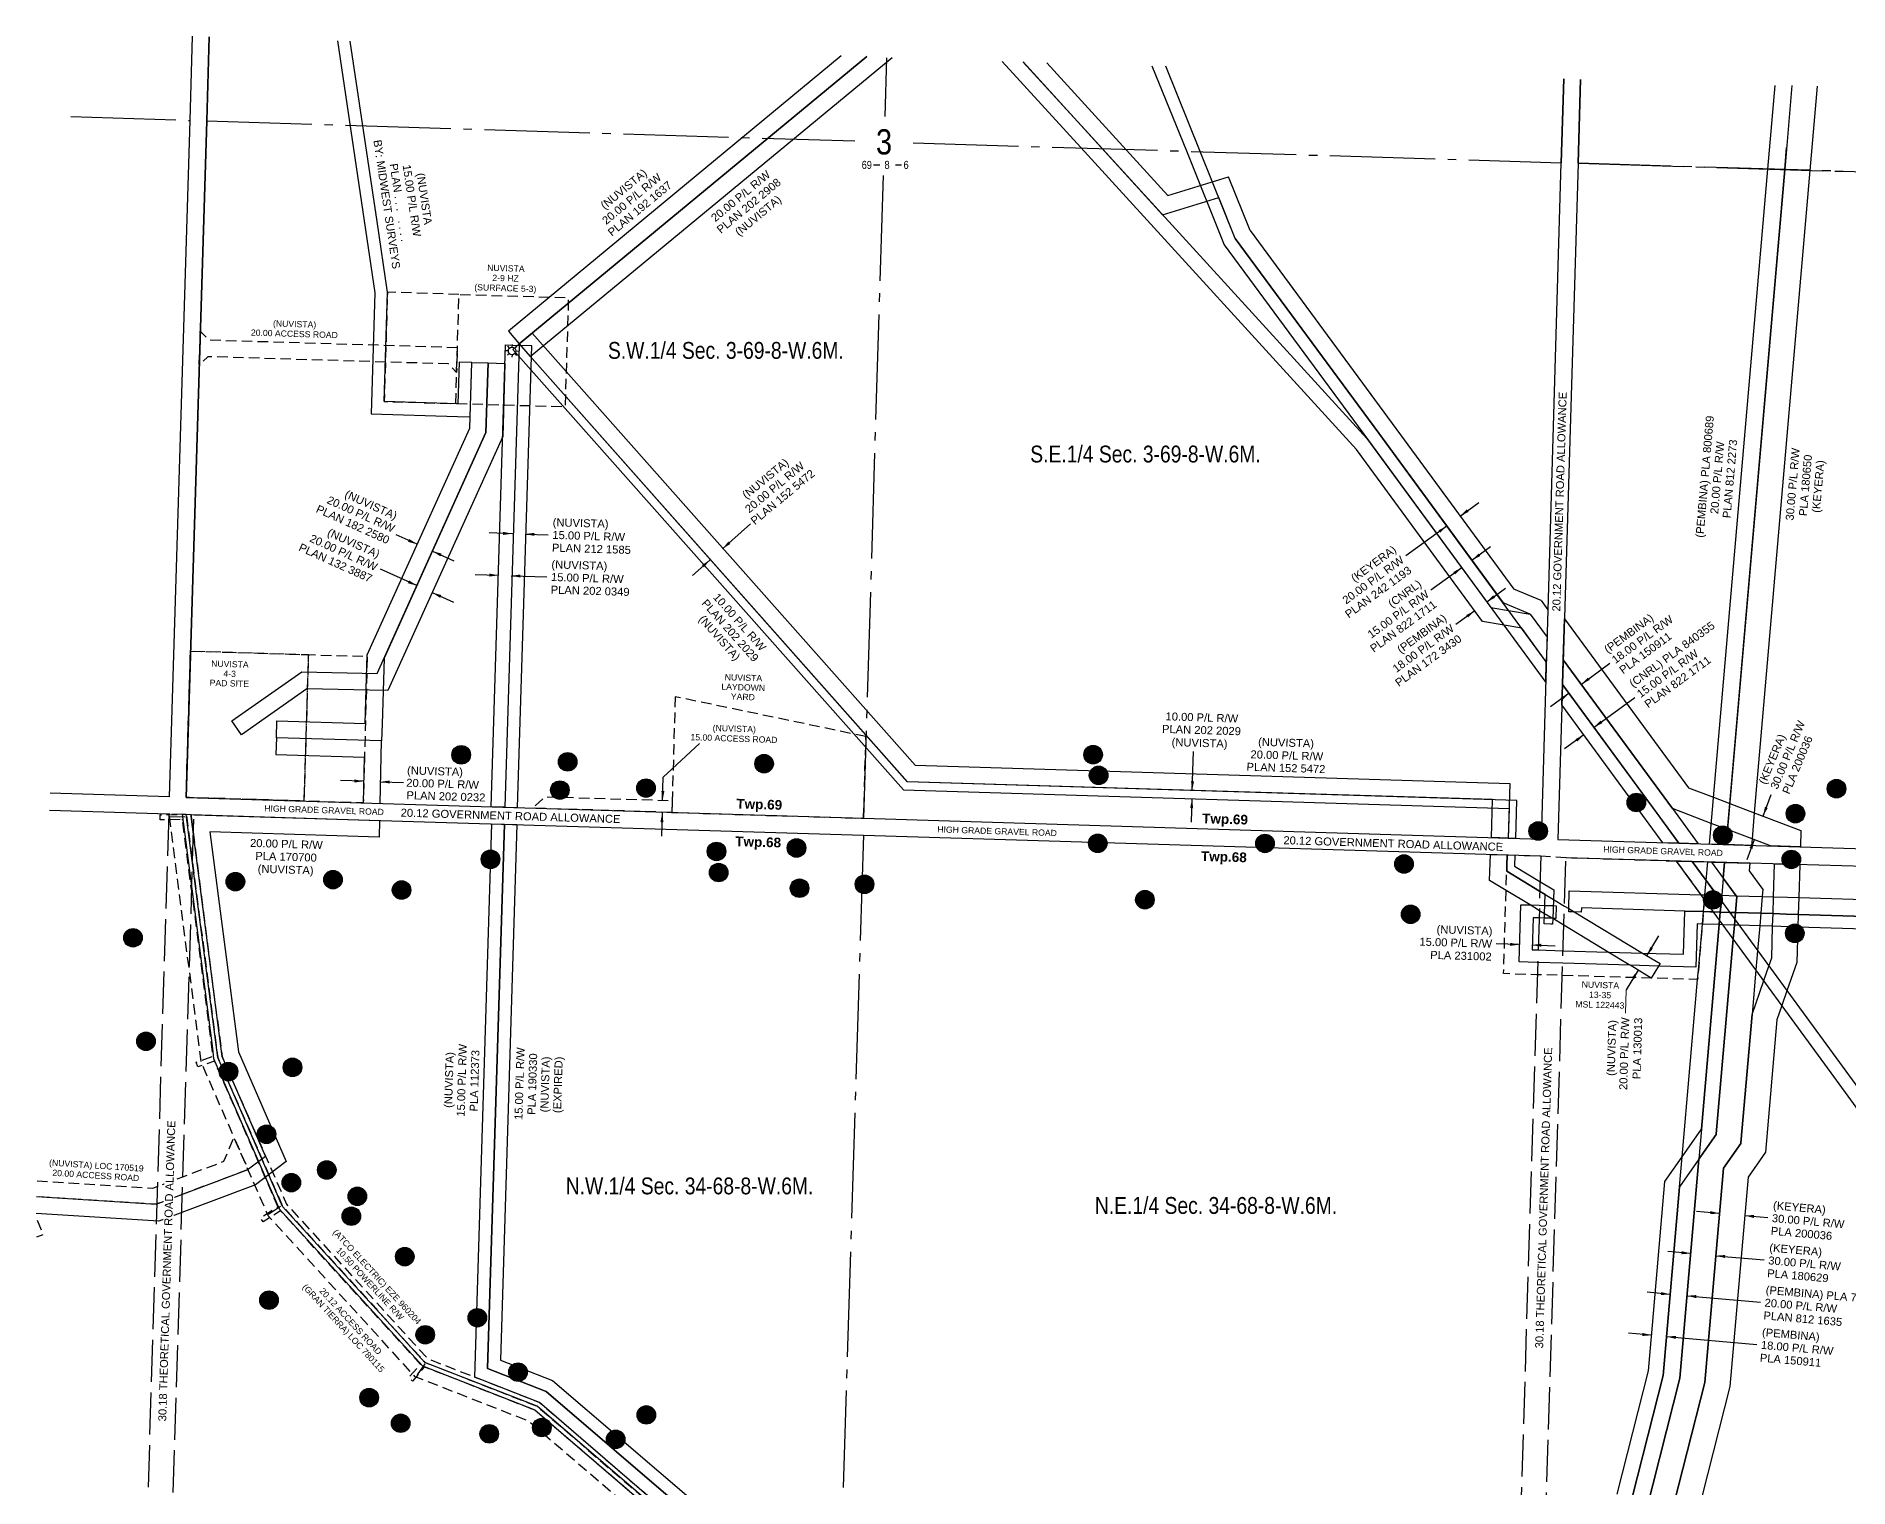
# Model space of a CAD drawing. Extents: x 360027 to 374524, y 6081760 to 6090901.
# Drawn here: x 362441 to 364593, y 6089176 to 6090901 of the extents above; entities that cross this region are included whole.
import ezdxf
from ezdxf.enums import TextEntityAlignment as Align

# ---------------------------------------------------------------- set-up
doc = ezdxf.new("R2010")
doc.units = 0
doc.header["$LTSCALE"] = 5
for name, pattern in [('foc-ACCESSROAD', [3.75, 2.5, -1.25]), ('foc-FLOWLINE', [3.75, 2.5, -1.25]), ('foc-QUARTERLINE', [33, 25, -3, 2, -3]), ('foc-UNSURVEYED', [12.5, 10, -2.5]), ('WELLS', [0.5, 0.375, -0.125])]:
    doc.linetypes.add(name, pattern=pattern)
for name, color, linetype in [('10', 1, 'Continuous'), ('9', 3, 'Continuous'), ('ABANDONED-WS', 7, 'WELLS'), ('AS-UNDERLAY-H', 141, 'Continuous'), ('C-AR', 13, 'foc-ACCESSROAD'), ('C-EZE', 13, 'foc-FLOWLINE'), ('C-L13', 13, 'Continuous'), ('C-RW', 13, 'Continuous'), ('C-SYMBOL', 7, 'Continuous'), ('C-WS', 13, 'foc-ACCESSROAD'), ('CG-NOTES', 7, 'Continuous'), ('CORRIDOR-ID', 7, 'Continuous'), ('L-QSEC', 8, 'foc-QUARTERLINE'), ('L-SEC', 7, 'Continuous'), ('L-SECLBL', 7, 'Continuous'), ('L-USEC', 7, 'foc-UNSURVEYED'), ('P-PROPOSED', 10, 'Continuous'), ('POWERLINE', 10, 'POWER1'), ('SECNO', 7, 'Continuous'), ('WELL HEAD', 7, 'Continuous')]:
    doc.layers.add(name, color=color, linetype=linetype)
for name, color, linetype, lineweight in [('C-AR-T', 13, 'Continuous', 9), ('C-RW-T', 13, 'Continuous', 9), ('C-WS-T', 13, 'Continuous', 9)]:
    doc.layers.add(name, color=color, linetype=linetype, lineweight=lineweight)
doc.styles.add('175L', font='ARIALN.TTF', dxfattribs={"height": 20})
doc.styles.add('80L', font='ARIALN.TTF', dxfattribs={"height": 10})
doc.styles.add('A60', font='arial.ttf', dxfattribs={"height": 7.35})
doc.styles.add('A80', font='arial.ttf', dxfattribs={"height": 9.5})
doc.styles.add('AB100', font='arialbd.ttf', dxfattribs={"height": 11.5})
doc.styles.add('Linetype', font='ARIALN.TTF')
doc.styles.add('SIMPLEX', font='ARIALN.TTF')
doc.styles.get("Standard").update_dxf_attribs({"font": 'ARIALN.TTF'})
doc.linetypes.add('POWER1', pattern='A,1.25,["P",Linetype,S=0.15,R=0,X=0.15,Y=-0.075],-0.4', length=1.65)
doc.dimstyles.get("Standard").update_dxf_attribs({"dimtxt": 0.18, "dimasz": 0.18, "dimexe": 0.18, "dimexo": 0.0625, "dimgap": 0.09, "dimtad": 0, "dimtih": 1, "dimtoh": 1, "dimdec": 4, "dimzin": 0, "dimdsep": 46, "dimtxsty": 'Standard', "dimcen": 0.09, "dimadec": 0, "dimazin": 0, "dimtfac": 1, "dimtdec": 4, "dimtofl": 0, "dimtmove": 0, "dimatfit": 3, "dimfxl": 1, "dimtolj": 1, "dimtzin": 0, "dimarcsym": 0})

# ---------------------------------------------------------------- blocks, each defined once
blk = doc.blocks.new('L-SECLBL')
at = {"layer": '9', "color": 7}
for p, q in [((-5.1, -27.8), (-12.3, -27.8)), ((20.7, -27.8), (13.5, -27.8))]:
    blk.add_line(p, q, dxfattribs=at)
at = {"layer": '10', "color": 2, "style": 'SIMPLEX'}
blk.add_attdef('SEC', text='', height=30, dxfattribs=at).set_placement((0, 0), align=Align.MIDDLE)
at = {"layer": '10', "color": 5, "style": '80L'}
blk.add_attdef('TWP', text='', height=9.5, dxfattribs=at).set_placement((-14.4, -27.4), align=Align.MIDDLE_RIGHT)
blk.add_attdef('RGE', text='', height=9.5, dxfattribs=at).set_placement((3.6, -27.4), align=Align.MIDDLE_CENTER)
blk.add_attdef('MER', text='', height=9.5, dxfattribs=at).set_placement((23.2, -27.4), align=Align.MIDDLE_LEFT)
blk = doc.blocks.new('*U418')
at = {"layer": 'AS-UNDERLAY-H'}
h = blk.add_hatch(color=256, dxfattribs=at)
h.dxf.hatch_style = 1
edge = h.paths.add_edge_path()
edge.add_arc((0, 0), 11, 0, 360)
at = {"layer": 'CG-NOTES', "color": 182}
blk.add_circle((0, 0), 11, dxfattribs=at)
at = {"color": 182, "style": '80L'}
blk.add_attdef('#', text='', height=10, dxfattribs=at).set_placement((0, 0), align=Align.MIDDLE_CENTER)

msp = doc.modelspace()

# ---------------------------------------------------------------- linework, layer by layer
at = {"layer": 'ABANDONED-WS', "flags": 128}
msp.add_lwpolyline([(362763.6, 6090166), (362758.3, 6089991.2)], dxfattribs=at)
at = {"layer": 'C-AR', "flags": 128}
for points in [[(364287.3, 6087805.2), (364204.2, 6087813.9), (364192.9, 6087815.1), (364184.4, 6087816), (364162.8, 6087818.5), (364129.7, 6087822.2), (364109.8, 6087824.5), (364091.9, 6087826.5), (363791.1, 6087860.7), (363787, 6087861.2), (363766.5, 6087860.7), (363756.6, 6087881.6), (363744.4, 6087912.1), (363729.7, 6087948.7), (363720.4, 6088058.8), (363574.6, 6088333.3), (363528.9, 6088410.3), (363456.3, 6088496.1), (363206.6, 6088983.6), (363206.6, 6088983.6), (363206.6, 6088983.6), (363173.8, 6089127.9), (363024.8, 6089255.7), (362890.4, 6089308.4), (362716, 6089499.4), (362636.4, 6089682.1), (362598.3, 6089976.9), (362598.3, 6089976.9), (362618.7, 6089976.2), (362618.7, 6089976.2), (362656, 6089687.5), (362733.1, 6089510.5), (362902.1, 6089325.4), (363035.3, 6089273.2), (363191.9, 6089138.9), (363225.7, 6088990.6), (363379.5, 6088690.2), (363473.2, 6088507.3), (363545.4, 6088422), (363592.1, 6088343.1), (363740.1, 6088064.6), (363749.4, 6087953.4), (363761.9, 6087922.4), (363778, 6087882.4), (363783.3, 6087881.8), (364093.8, 6087846.7), (364111.7, 6087844.6), (364131.6, 6087842.4), (364163.5, 6087838.8), (364193.5, 6087835.4), (364206.3, 6087833.9), (364287.9, 6087825.4)], [(362441.5, 6089541.2), (362579, 6089532.4), (362584.2, 6089534.4), (362614.7, 6089545.9), (362663.2, 6089564.2), (362675.4, 6089592.7), (362691.9, 6089554.7), (362690.9, 6089553.9), (362583.1, 6089513.3), (362441, 6089522.4)]]:
    msp.add_lwpolyline(points, dxfattribs=at)
at = {"layer": 'C-EZE', "flags": 128}
msp.add_lwpolyline([(362624.3, 6089973.7), (362661.1, 6089688.9), (362737.6, 6089513.4), (362905.2, 6089329.9), (363038.1, 6089277.8), (363196.6, 6089141.7), (363230.7, 6088992.4), (363384.2, 6088692.6), (363477.6, 6088510.3), (363549.7, 6088425), (363596.7, 6088345.7), (363745.2, 6088066.1), (363754.6, 6087954.7), (363754.6, 6087954.7), (363754.6, 6087954.7), (363754.6, 6087954.7), (363778.8, 6087894.4), (363781.2, 6087888.4), (363789.6, 6087867.5), (363791.1, 6087860.7), (363792.4, 6087855), (363792.6, 6087854.4), (363870.4, 6087522.5), (363906.6, 6087368.2), (363966.4, 6087167), (364002.8, 6087065.2), (364016, 6087043.6), (364031.5, 6087018.1), (364046.1, 6086994), (364045.2, 6086984.9), (364044.4, 6086976.7), (364029.7, 6087000.8), (364028.2, 6087003.3), (364014.2, 6087026.3), (363994.8, 6087058.1), (363981.3, 6087051.7), (363974.4, 6087048.5), (363971.8, 6087053.9), (363978.7, 6087057.1), (363992.3, 6087063.5), (363957.5, 6087160.8), (363943.3, 6087155.9), (363938.3, 6087154.1), (363936.4, 6087159.8), (363941.3, 6087161.8), (363955.6, 6087166.5), (363896.5, 6087365.6), (363859.6, 6087522.9), (363780.6, 6087861.9), (363771.9, 6087883.3), (363765.9, 6087898.4), (363745.4, 6087949.4), (363745.4, 6087949.4), (363723, 6087944.1), (363721.6, 6087949.9), (363744, 6087955.2), (363735, 6088063.1), (363587.5, 6088340.5), (363541.1, 6088418.9), (363470.7, 6088502.1), (363453.6, 6088490.7), (363450.3, 6088495.7), (363467.4, 6088507.1), (363374.8, 6088687.8), (363222.1, 6088986.1), (363200, 6088978.3), (363198, 6088983.9), (363220.1, 6088991.7), (363187.2, 6089136), (363032.6, 6089268.6), (362901.7, 6089319.9), (362887.3, 6089303.1), (362882.7, 6089307), (362896.8, 6089323.4), (362730.7, 6089505.4), (362710.1, 6089492.2), (362706.9, 6089497.2), (362727.5, 6089510.4), (362652.2, 6089683.2), (362632.3, 6089676.3), (362630.3, 6089681.9), (362650.5, 6089688.9), (362614.2, 6089970.3), (362614.2, 6089970.3), (362587.8, 6089969.7), (362587.6, 6089975.7), (362613.9, 6089976.3), (362613.9, 6089976.4), (362624.4, 6089976.1), (362624.3, 6089973.7)], close=True, dxfattribs=at)
at = {"layer": 'C-L13'}
for p, q in [((363612.6, 6090870), (363777.9, 6090688.5)), ((363640.4, 6090869.1), (363784.1, 6090711.4)), ((363784.1, 6090711.4), (363856.3, 6090733.4)), ((363881.9, 6090669.7), (363856.3, 6090733.4)), ((363777.9, 6090688.5), (363844.7, 6090708.9)), ((363864.3, 6090660.3), (363844.7, 6090708.9)), ((363864.3, 6090660.3), (364034.7, 6090429.1)), ((363881.9, 6090669.7), (364050.8, 6090440.6)), ((364050.8, 6090440.6), (364195.2, 6090243.7)), ((364034.7, 6090429.1), (364182.4, 6090227.4)), ((364227.4, 6090230.2), (364195.2, 6090243.7)), ((364214.6, 6090213.9), (364182.4, 6090227.4)), ((364227.4, 6090230.2), (364235.5, 6090219.2)), ((364214.6, 6090213.9), (364234.5, 6090186.7))]:
    msp.add_line(p, q, dxfattribs=at)
at = {"layer": 'C-L13', "flags": 128}
for points in [[(363612.5, 6090869.9), (363694.2, 6090780.4), (364020.7, 6090422.8), (364167.8, 6090221.9), (364214.6, 6090213.9), (364234.5, 6090186.7), (364233.6, 6090157.4), (364204.4, 6090197.4), (364157.9, 6090205.4), (364008.3, 6090409.7), (363680.9, 6090768.3), (363587.4, 6090870.6)], [(363765.4, 6090865.5), (363806.2, 6090764.4), (363851.1, 6090652.9), (364022.6, 6090420.2), (364232.9, 6090133.1), (364233.6, 6090157.4), (364034.7, 6090429.1), (363864.3, 6090660.3), (363822.6, 6090763.8), (363781.8, 6090865)], [(364525.3, 6090842.1), (364516.7, 6090742.2), (364447.3, 6089940.4), (364427.3, 6089941), (364496.7, 6090742.8), (364505.3, 6090842.1)]]:
    msp.add_lwpolyline(points, dxfattribs=at)
at = {"layer": 'C-RW'}
msp.add_lwpolyline([(362798.2, 6090895.2), (362842.6, 6090595.6), (362838.2, 6090452.1), (362940.7, 6090448.9), (362955.7, 6090448.5), (362957.7, 6090513), (362942.7, 6090513.5), (362941.2, 6090463.9), (362853.7, 6090466.6), (362857.6, 6090596.5), (362845.2, 6090680.3), (362813.4, 6090894.7)], dxfattribs=at)
at = {"layer": 'C-RW', "flags": 128}
for points in [[(363396.5, 6090877.3), (363001.1, 6090550.4), (363013.9, 6090535), (363426.8, 6090876.3)], [(363426.7, 6090876.3), (363013.9, 6090535), (363027.1, 6090520), (363456.9, 6090875.3)], [(364555.3, 6090841.2), (364546.7, 6090741.2), (364480.6, 6089978.2), (364478, 6089947.1), (364477.3, 6089939.5), (364447.3, 6089940.4), (364448.8, 6089958.2), (364451.5, 6089989.3), (364516.7, 6090742.2), (364518.9, 6090768.3)], [(362441, 6089522.4), (362583.1, 6089513.3), (362583.1, 6089513.3), (362690.9, 6089553.9), (362712.7, 6089570.4), (362661.1, 6089688.9), (362624.3, 6089973.7), (362624.4, 6089976.1), (362848.2, 6089969.2), (362847.6, 6089949.2), (362646.8, 6089955.4), (362680.6, 6089694.3), (362737.4, 6089564), (362700.7, 6089536.2), (362586.2, 6089493), (362586.2, 6089493), (362440.5, 6089502.4)], [(363182.7, 6089153.2), (363038.1, 6089277.8), (362961.2, 6089307.9), (362981.4, 6089965.1), (362996.4, 6089964.6), (362976.5, 6089318), (363045.9, 6089290.8), (363210.2, 6089149.9)], [(363759.9, 6088070.4), (363615.2, 6088342.8), (363609.8, 6088353), (363561.9, 6088433.8), (363490.1, 6088518.6), (363397.5, 6088699.4), (363397.5, 6088699.4), (363244.9, 6088997.5), (363210.2, 6089149.9), (363045.9, 6089290.8), (362976.5, 6089318), (362996.4, 6089964.6), (363011.3, 6089964.2), (362991.8, 6089328.1), (363053.7, 6089303.8), (363223.7, 6089158.1), (363259.1, 6089002.7), (363410.9, 6088706.3), (363502.7, 6088527), (363574.2, 6088442.5), (363622.9, 6088360.3), (363628.4, 6088349.9), (363628.4, 6088349.9), (363774.6, 6088074.7)], [(364317.8, 6089168.9), (364355, 6089315.2), (364358.1, 6089351.8), (364358.5, 6089355.6), (364374.4, 6089540.1), (364395.1, 6089569.7), (364418, 6089602.4), (364439, 6089845.3), (364439.5, 6089850.6), (364440.2, 6089860.2), (364441.5, 6089873.3), (364436.3, 6089880.4), (364423.5, 6089897.8), (364407, 6089920.4), (364425.4, 6089919.8), (364429.8, 6089919.7), (364443.8, 6089900.6), (364459.1, 6089879.7), (364460, 6089878.5), (364458.3, 6089859.7), (364457.6, 6089851.2), (364457.4, 6089849), (364457, 6089844.7), (364455.6, 6089828.5), (364435.5, 6089596.8), (364435.5, 6089596.1), (364414.9, 6089566.6), (364391.9, 6089533.8), (364372.5, 6089310), (364323.7, 6089118.2)], [(364323.7, 6089118.2), (364372.5, 6089310), (364391.9, 6089533.8), (364395.1, 6089569.7), (364413.3, 6089780.2), (364414.6, 6089795.1), (364419, 6089845.9), (364420.3, 6089860.8), (364421.5, 6089875.1), (364422, 6089880.8), (364423.5, 6089897.8), (364425.4, 6089919.8), (364429.8, 6089919.7), (364445.4, 6089919.2), (364443.8, 6089900.6), (364442.1, 6089880.2), (364441.5, 6089873.3), (364440.2, 6089860.2), (364439.5, 6089850.6), (364439, 6089845.3), (364418, 6089602.4), (364414.9, 6089566.6), (364392.3, 6089306.7), (364344.2, 6089117.5)], [(364344.2, 6089117.5), (364392.3, 6089306.7), (364414.9, 6089566.6), (364435.5, 6089596.1), (364435.5, 6089596.8), (364455.6, 6089828.5), (364457, 6089844.7), (364457.4, 6089849), (364457.6, 6089851.2), (364458.3, 6089859.7), (364460, 6089878.5), (364459.1, 6089879.7), (364443.8, 6089900.6), (364445.4, 6089919.2), (364475.5, 6089918.3), (364474.7, 6089909.2), (364490.8, 6089887.1), (364490.1, 6089878.7), (364488.4, 6089858.8), (364487.1, 6089843.8), (364484.5, 6089814.4), (364482.5, 6089791.7), (364477.9, 6089738.6), (364464.7, 6089586.2), (364464.7, 6089585.5), (364444, 6089556), (364422, 6089301.6), (364374.9, 6089116.6)], [(364374.9, 6089116.6), (364422, 6089301.6), (364444, 6089556), (364464.7, 6089585.5), (364464.7, 6089586.2), (364477.9, 6089738.6), (364491.9, 6089778.9), (364497.9, 6089796.1), (364501.3, 6089805.9), (364502.4, 6089843.4), (364502.9, 6089858.4), (364503.5, 6089878.3), (364504.7, 6089917.4), (364534.6, 6089916.5), (364533.5, 6089877.4), (364532.9, 6089857.5), (364532.4, 6089842.5), (364531.1, 6089800.5), (364519.4, 6089766.6), (364513.5, 6089749.4), (364507.5, 6089732.3), (364493.8, 6089574.9), (364473.2, 6089545.4), (364451.7, 6089296.6), (364405.6, 6089115.7)], [(365024.1, 6089048.1), (364987.6, 6089098.2), (364572.1, 6089669.2), (364439.5, 6089850.6), (364421.5, 6089875.1), (364388.1, 6089920.9), (364407, 6089920.4), (364423.5, 6089897.8), (364441.5, 6089873.3), (364713.1, 6089501.7), (365006.6, 6089097.6), (365026.2, 6089070.6), (365028.2, 6089067.9), (365043, 6089047.5)], [(365049.5, 6089842), (364532.9, 6089857.5), (364518.4, 6089857.9), (364502.9, 6089858.4), (364488.9, 6089858.8), (364488.4, 6089858.8), (364458.3, 6089859.7), (364451.2, 6089859.9), (364440.2, 6089860.2), (364432.3, 6089860.5), (364428.1, 6089860.6), (364420.3, 6089860.8), (364398.3, 6089861.5), (364275.3, 6089865.2), (364275.2, 6089860.2), (364266.7, 6089860.5), (364260.2, 6089860.6), (364260.3, 6089864.3), (364260.9, 6089885.6), (364417.3, 6089880.9), (364422, 6089880.8), (364434.4, 6089880.4), (364436.3, 6089880.4), (364440.7, 6089880.2), (364442.1, 6089880.2), (364459.1, 6089879.7), (364490.1, 6089878.7), (364490.6, 6089878.7), (364503.5, 6089878.3), (364520.1, 6089877.8), (364533.5, 6089877.4), (365050.1, 6089861.9)], [(365049, 6089827), (364532.4, 6089842.5), (364502.4, 6089843.4), (364487.1, 6089843.8), (364462.4, 6089844.6), (364457.6, 6089844.7), (364457, 6089844.7), (364443.5, 6089845.1), (364439, 6089845.3), (364419, 6089845.9), (364412.8, 6089846.1), (364411.3, 6089794.7), (364366.9, 6089796), (364333.1, 6089797), (364253.1, 6089799.4), (364222.9, 6089800.3), (364201.4, 6089801), (364203.4, 6089869), (364214.3, 6089868.7), (364225, 6089868.4), (364231.8, 6089868.2), (364241.8, 6089867.9), (364245.4, 6089867.7), (364245, 6089852.8), (364241.3, 6089852.6), (364240.5, 6089852.9), (364231.3, 6089853.2), (364224.5, 6089853.4), (364218, 6089853.6), (364216.8, 6089815.5), (364223.4, 6089815.3), (364253.5, 6089814.4), (364307, 6089812.8), (364347.7, 6089811.6), (364396.7, 6089810.1), (364398.3, 6089861.5), (364420.3, 6089860.8), (364428.1, 6089860.6), (364432.3, 6089860.5), (364440.2, 6089860.2), (364451.2, 6089859.9), (364458.3, 6089859.7), (364488.4, 6089858.8), (364488.9, 6089858.8), (364502.9, 6089858.4), (364518.4, 6089857.9), (364532.9, 6089857.5), (365049.5, 6089842)]]:
    msp.add_lwpolyline(points, dxfattribs=at)
for points in [[(364168.4, 6089948.8), (364169.8, 6089993.8), (363474.9, 6090015.1), (363013.9, 6090535), (363029.2, 6090547.7), (363484.1, 6090034.8), (364190.4, 6090013.1), (364188.4, 6089948.2)], [(363012, 6089984.3), (363028.8, 6090532.7), (363013.8, 6090533.1), (362997, 6089984.7)], [(364197.4, 6089947.9), (364198.8, 6089992.9), (363474.8, 6090015.1), (363013.9, 6090535), (363006.4, 6090528.3), (363470.2, 6090005.3), (364189.5, 6089983.2), (364188.4, 6089948.2)], [(362833.6, 6090165.8), (362955.3, 6090435.2), (362957.7, 6090513), (362977.1, 6090512.5), (362974.5, 6090429.8), (362853.6, 6090161.8), (362851.2, 6090083.6), (362850.6, 6090063.6), (362725.7, 6090067.4), (362726.3, 6090087.4), (362831.2, 6090084.2), (362833.6, 6090165.8)], [(364535.3, 6089937.7), (364499.9, 6089938.8), (364478, 6089947.1), (364448.8, 6089958.2), (364429.4, 6089965.6), (364383.4, 6089983.1), (364253.8, 6090159.9), (364255.3, 6090208.7), (364402.3, 6090007.9), (364432.1, 6089996.6), (364451.5, 6089989.3), (364480.6, 6089978.2), (364535.9, 6089957.2), (364535.3, 6089937.7)], [(364366.9, 6089796), (364358.3, 6089781.8), (364333.1, 6089797), (364332.1, 6089797.7), (364307, 6089812.8), (364254.5, 6089844.5), (364241.3, 6089852.6), (364240.5, 6089852.9), (364239.2, 6089853.7), (364231.5, 6089858.3), (364224.8, 6089862.3), (364224.4, 6089862.6), (364214.3, 6089868.7), (364185.9, 6089885.8), (364166.3, 6089897.6), (364167.2, 6089928.7), (364187.2, 6089928.1), (364186.8, 6089915), (364186.6, 6089908.7), (364225.5, 6089885.2), (364232.2, 6089881.2), (364242, 6089875.3), (364255.1, 6089867.4), (364260.3, 6089864.3), (364266.7, 6089860.5), (364347.7, 6089811.6), (364368.7, 6089799), (364367.3, 6089796.6), (364366.9, 6089796)], [(364241.3, 6089852.4), (364241.1, 6089846), (364238.9, 6089846), (364231.1, 6089846.3), (364231.5, 6089858.3), (364232.2, 6089881.2), (364225.5, 6089885.2), (364186.6, 6089908.7), (364186.8, 6089915), (364187.2, 6089928.1), (364196.2, 6089927.8), (364195.8, 6089914.8), (364225.9, 6089896.7), (364242.4, 6089886.7), (364242, 6089875.3), (364241.3, 6089852.4)]]:
    msp.add_lwpolyline(points, close=True, dxfattribs=at)
at = {"layer": 'C-RW'}
for points in [[(362980.9, 6089985.2), (362997.7, 6090533.9), (363013.8, 6090533.1), (362997, 6089984.7)], [(362858.1, 6090123.3), (362836.4, 6090123.8), (362762, 6090125.5), (362684.3, 6090070.9), (362672.8, 6090087.2), (362755.8, 6090145.6), (362845.4, 6090143.6), (362974.5, 6090429.8), (362977.1, 6090512.5), (362997.1, 6090511.8), (362994.4, 6090425.2)], [(364414, 6089941.4), (364391.2, 6089942.1), (364368.9, 6089972.5), (364253, 6090130.7), (364253.8, 6090159.9), (364383.4, 6089983.1), (364414, 6089941.4)], [(364391.2, 6089942.1), (364372.1, 6089942.6), (364252.2, 6090106.3), (364253, 6090130.7), (364391.2, 6089942.1)]]:
    msp.add_lwpolyline(points, close=True, dxfattribs=at)
at = {"layer": 'C-RW', "elevation": 733.5, "flags": 128}
msp.add_lwpolyline([(362850.6, 6090063.6), (362725.7, 6090067.4), (362725.1, 6090047.4), (362830, 6090044.2), (362828.8, 6089989.9), (362848.8, 6089989.3)], close=True, dxfattribs=at)
at = {"layer": 'C-RW-T'}
msp.add_line((364327.7, 6089740.2), (364328.5, 6089767.7), dxfattribs=at)
at = {"layer": 'C-WS'}
for p, q in [((363199.3, 6090116), (363195.1, 6089977.7)), ((363425.8, 6090068.7), (363199.3, 6090116)), ((363422.9, 6089971.6), (363425.8, 6090068.7)), ((363195.1, 6089978.6), (363422.9, 6089971.6))]:
    msp.add_line(p, q, dxfattribs=at)
at = {"layer": 'C-WS', "flags": 128}
for points in [[(362942.5, 6090593.9), (362857.6, 6090596.5), (362855.7, 6090533.5), (362853.7, 6090466.6), (362938.6, 6090464)], [(362938.6, 6090464), (362940.6, 6090531), (362942.5, 6090593.9), (363072.4, 6090590), (363068.5, 6090460.1)], [(362634.1, 6090510.2), (362635.3, 6090550.2), (362645, 6090539.9), (362940.6, 6090531), (362939.7, 6090501), (362930, 6090511.3), (362644.4, 6090519.9)], [(362623.7, 6090170.3), (362763.6, 6090166), (362758.4, 6089992.1), (362618.5, 6089996.4)], [(362758.4, 6089992.1), (362618.5, 6089996.4), (362623.7, 6090170.3), (362763.6, 6090166), (362833.6, 6090163.9), (362828.8, 6089989.9)], [(363195.1, 6089978.6), (363030.2, 6089983.7), (363044.6, 6089997.3), (363195.5, 6089992.7)], [(364388, 6089920.9), (364417.3, 6089880.9), (364421.5, 6089875.1), (364420.3, 6089860.8), (364419, 6089845.9), (364414.6, 6089795.1), (364413.3, 6089780.2), (364398.2, 6089780.6), (364378.2, 6089781.2), (364358.3, 6089781.8), (364252.7, 6089785), (364222.5, 6089785.9), (364222.1, 6089785.9), (364182.9, 6089787.1), (364185.9, 6089885.8), (364186.6, 6089908.7), (364186.8, 6089915), (364187.2, 6089928.1), (364227.3, 6089926.9), (364256.9, 6089924.9), (364388, 6089920.9)]]:
    msp.add_lwpolyline(points, close=True, dxfattribs=at)
msp.add_lwpolyline([(362441.5, 6089494.2), (362448.5, 6089477.2), (362440.9, 6089474.1)], dxfattribs=at)
at = {"layer": 'C-WS-T'}
msp.add_line((363185.1, 6090020.5), (363228, 6090060.5), dxfattribs=at)
at = {"layer": 'L-QSEC'}
for p, q in [((363450.2, 6090875), (363448.1, 6090805.1)), ((363450.2, 6090875), (363448.1, 6090805.1)), ((362481.5, 6090805), (362622.8, 6090800.6)), ((362481.5, 6090805), (362622.8, 6090800.6)), ((362642.9, 6090799.9), (363412.7, 6090776.1)), ((362642.9, 6090799.9), (363412.7, 6090776.1)), ((363482, 6090774), (364251.3, 6090750.2)), ((363482, 6090774), (364251.3, 6090750.2)), ((364271.4, 6090749.6), (365041.1, 6090726.3)), ((365041.1, 6090726.3), (364271.4, 6090749.6)), ((363446, 6090735.1), (363422.9, 6089971.6)), ((363446, 6090735.1), (363422.9, 6089971.6)), ((363422.9, 6089951.5), (363398.7, 6089176.6))]:
    msp.add_line(p, q, dxfattribs=at)
at = {"layer": 'L-SEC'}
for p, q in [((362625.8, 6090900.5), (362622.8, 6090800.6)), ((362625.8, 6090900.5), (362622.8, 6090800.6)), ((362642.9, 6090799.9), (362645.9, 6090899.9)), ((362645.9, 6090899.9), (362642.9, 6090799.9)), ((364254.3, 6090849.9), (364251.3, 6090750.2)), ((364251.3, 6090750.2), (364254.3, 6090849.9)), ((364271.4, 6090749.6), (364274.4, 6090849.3)), ((364274.4, 6090849.3), (364271.4, 6090749.6)), ((362622.8, 6090800.6), (362598.4, 6089997)), ((362618.5, 6089996.4), (362642.9, 6090799.9)), ((362642.9, 6090799.9), (362618.5, 6089996.4)), ((364228, 6089947), (364251.3, 6090750.2)), ((364271.4, 6090749.6), (364247.5, 6089946.4)), ((362598.4, 6089997), (362457, 6090001.3)), ((362618.5, 6089996.4), (363422.9, 6089971.6)), ((362456.4, 6089981.2), (362597.8, 6089976.9)), ((362627.9, 6089975.9), (363422.9, 6089951.5)), ((363422.9, 6089971.6), (364228, 6089947)), ((363422.9, 6089951.5), (364227.3, 6089926.9)), ((364247.5, 6089946.4), (365052.8, 6089922.2)), ((364256.9, 6089924.9), (365052.2, 6089902.1))]:
    msp.add_line(p, q, dxfattribs=at)
at = {"layer": 'L-USEC'}
for p, q in [((362597.8, 6089976.9), (362573.1, 6089172)), ((362603.2, 6089171), (362627.9, 6089975.9)), ((364227.3, 6089926.9), (364202.4, 6089121.8)), ((364232.5, 6089120.9), (364256.9, 6089924.9))]:
    msp.add_line(p, q, dxfattribs=at)
at = {"layer": 'P-PROPOSED', "flags": 128}
msp.add_lwpolyline([(363191.9, 6089138.9), (363035.3, 6089273.2), (362902.1, 6089325.4), (362733.1, 6089510.5), (362656, 6089687.5), (362618.7, 6089976.2), (362613.6, 6089976.4), (362649.6, 6089698.1), (362651.1, 6089686.2), (362728.9, 6089507.7), (362899.2, 6089321.2), (363032.7, 6089268.9), (363187.4, 6089136.2)], dxfattribs=at)
at = {"layer": 'POWERLINE'}
for p, q in [((362616.9, 6089973.5), (362597.4, 6089972.8)), ((362730.6, 6089510.4), (362716.3, 6089500.9)), ((362902, 6089323.7), (362892.7, 6089310.8))]:
    msp.add_line(p, q, dxfattribs=at)
at = {"layer": 'WELL HEAD'}
for p, q in [((363001.1, 6090526.9), (362998.1, 6090527)), ((363001.1, 6090526.9), (362998.1, 6090527)), ((363002.3, 6090523.7), (363000.2, 6090521.7)), ((363002.5, 6090530.1), (363000.5, 6090532.3)), ((363005.5, 6090522.3), (363005.4, 6090519.3)), ((363005.5, 6090522.3), (363005.4, 6090519.3)), ((363005.8, 6090531.3), (363005.9, 6090534.3)), ((363005.8, 6090531.3), (363005.9, 6090534.3)), ((363008.7, 6090523.5), (363010.8, 6090521.3)), ((363011.1, 6090531.9), (363008.9, 6090529.9)), ((363010.1, 6090526.7), (363013.1, 6090526.6)), ((363010.1, 6090526.7), (363013.1, 6090526.6))]:
    msp.add_line(p, q, dxfattribs=at)
msp.add_circle((363005.6, 6090526.8), 4.5, dxfattribs=at)
msp.add_circle((363005.6, 6090526.8), 4.5, dxfattribs=at)

# ---------------------------------------------------------------- block references
at = {"layer": 'CG-NOTES', "xscale": 1.000381145216327, "yscale": 1.000381145216327, "zscale": 1.000381145216327}
for p, values in [((363071.6, 6090038.7), {'#': '281'}), ((363304.8, 6090036.5), {'#': '285'}), ((363695.5, 6090047.2), {'#': '289'}), ((363702, 6090022.6), {'#': '290'}), ((363062.3, 6090005.1), {'#': '280'}), ((363164.6, 6090007.5), {'#': '282'}), ((364578.2, 6090006.8), {'#': '303'}), ((364340.5, 6089990.4), {'#': '297'}), ((364529.5, 6089977.2), {'#': '302'}), ((364224, 6089956.5), {'#': '296'}), ((363248.3, 6089932.3), {'#': '284'}), ((363343.3, 6089936.4), {'#': '286'}), ((363701, 6089941.9), {'#': '291'}), ((363899.6, 6089941.8), {'#': '293'}), ((362979.9, 6089922.9), {'#': '279'}), ((363250.8, 6089907.2), {'#': '283'}), ((364064.7, 6089917.3), {'#': '294'}), ((364524.6, 6089922.8), {'#': '301'}), ((362677, 6089896.4), {'#': '275'}), ((362874.3, 6089886.4), {'#': '277'}), ((363346.9, 6089888.6), {'#': '287'}), ((363424, 6089893.2), {'#': '288'}), ((363757, 6089874.9), {'#': '292'}), ((364431.5, 6089874.7), {'#': '299'}), ((364072.5, 6089857.6), {'#': '295'}), ((362555.4, 6089829.7), {'#': '274'}), ((364528.7, 6089835), {'#': '300'}), ((362570.9, 6089706.8), {'#': '273'}), ((362668.8, 6089670.7), {'#': '272'}), ((362744.8, 6089675.8), {'#': '271'}), ((362713.9, 6089596.3), {'#': '270'}), ((362785.5, 6089553.9), {'#': '268'}), ((362743.4, 6089538.9), {'#': '269'}), ((362821.8, 6089522.6), {'#': '267'}), ((362716.9, 6089399.3), {'#': '265'}), ((362964.3, 6089378.4), {'#': '260'}), ((363012.6, 6089313.8), {'#': '259'}), ((362835.8, 6089283.5), {'#': '262'}), ((363165, 6089263), {'#': '256'}), ((362873.2, 6089253.1), {'#': '261'}), ((362978.4, 6089240.5), {'#': '258'}), ((363040.9, 6089248), {'#': '257'}), ((363128.5, 6089234), {'#': '255'})]:
    msp.add_blockref('*U418', p, dxfattribs=at).add_auto_attribs(values)
at = {"layer": 'L-SECLBL'}
msp.add_blockref('L-SECLBL', (363447.2, 6090775.1), dxfattribs=at).add_auto_attribs({'SEC': '3', 'TWP': '69', 'RGE': '8', 'MER': '6'})

# ---------------------------------------------------------------- texts
at = {"layer": 'C-RW-T', "style": 'A80'}
for s, rotation, p in [('BY: MIDWEST SURVEYS', 278.4338, (362852.2, 6090700.2, 733.5)), ('PLAN . . .   . . . .', 278.4338, (362867, 6090702.4, 733.5)), ('15.00 P/L R/W', 278.4338, (362881.9, 6090704.6, 733.5)), ('(NUVISTA', 278.4338, (362896.7, 6090706.8, 733.5)), ('(NUVISTA)', 39.5832, (363141.1, 6090715.3)), ('20.00 P/L R/W', 39.5832, (363150.6, 6090703.7)), ('20.00 P/L R/W', 39.5832, (363280, 6090707)), ('PLAN 192 1637', 39.5832, (363160.2, 6090692.1)), ('PLAN 202 2908', 39.5832, (363289.6, 6090695.5)), ('(NUVISTA) ', 39.5832, (363302.1, 6090685)), ('(PEMBINA) PLA 800689', 85.0601, (364426.5, 6090377)), ('20.00 P/L R/W', 85.0601, (364441.4, 6090375.7)), ('PLAN 812 2273', 85.0601, (364456.4, 6090374.4)), ('(NUVISTA) ', 39.5832, (363310.8, 6090372.6)), ('20.00 P/L R/W', 39.5832, (363320.3, 6090361.1)), ('30.00 P/L R/W', 85.054, (364530.9, 6090368)), ('PLA 180650', 85.054, (364546.1, 6090366.7)), ('(KEYERA)', 85.054, (364561.2, 6090365.4)), ('PLAN 152 5472', 39.5832, (363329.9, 6090349.5)), ('PLAN 202 2029', 311.5996, (363261, 6090191.5)), ('10.00 P/L R/W', 311.5996, (363272.2, 6090201.5)), ('(NUVISTA) ', 311.5994, (363249.6, 6090181.4)), ('10.00 P/L R/W', 358.2044, (363824.5, 6090086.7)), ('PLAN 202 2029', 358.2044, (363824, 6090071.7)), ('(NUVISTA) ', 358.2043, (363823.6, 6090056.4)), ('20.00 P/L R/W', 358.242, (363925.4, 6090041.6)), ('(NUVISTA) ', 358.242, (363926.3, 6090056.7)), ('PLAN 152 5472', 358.242, (363924.4, 6090026.7)), ('15.00 P/L R/W', 88.2404, (362950.5, 6089660.3)), ('(NUVISTA)', 88.2404, (362935.3, 6089660.7)), ('PLA 112373', 88.2404, (362965.7, 6089659.8)), ('15.00 P/L R/W', 88.2404, (363019.1, 6089656.3)), ('PLA 190330', 88.2404, (363034.3, 6089655.8)), ('(NUVISTA)', 88.2404, (363049.5, 6089655.4)), ('(EXPIRED)', 88.2406, (363064.7, 6089654.9))]:
    msp.add_text(s, height=9.5, rotation=rotation, dxfattribs=at).set_placement(p, align=Align.CENTER)
for s, rotation, p in [('20.00 P/L R/W', 335.6989, (362865.4, 6090315.1)), ('(NUVISTA) ', 335.6989, (362871.6, 6090328.7)), ('PLAN 182 2580', 335.6989, (362859.2, 6090301.4)), ('20.00 P/L R/W', 335.6989, (362844.8, 6090269.5)), ('(NUVISTA) ', 335.6989, (362851, 6090283.2)), ('PLAN 132 3887', 335.6989, (362838.6, 6090255.8)), ('20.00 P/L R/W', 36.2136, (364062.8, 6090280.3)), ('(KEYERA)', 36.2136, (364053.8, 6090292.5)), ('PLAN 242 1193', 36.2136, (364071.8, 6090268)), ('15.00 P/L R/W', 36.2136, (364092.6, 6090239.6)), ('(CNRL)', 36.2136, (364083.6, 6090251.8)), ('PLAN 822 1711', 36.2136, (364101.6, 6090227.3)), ('18.00 P/L R/W', 36.2042, (364122.4, 6090198.9)), ('(PEMBINA)', 36.2042, (364113.4, 6090211.2)), ('PLAN 172 3430', 36.2042, (364131.3, 6090186.6)), ('(NUVISTA)', 358.284, (364169.7, 6089837.8)), ('15.00 P/L R/W', 358.284, (364169.3, 6089822.6)), ('PLA 231002', 358.2839, (364168.8, 6089807.3)), ('(NUVISTA) ', 88.2638, (364312.2, 6089735.7)), ('20.00 P/L R/W', 88.2638, (364327.5, 6089735.2)), ('PLA 130013', 88.2638, (364342.9, 6089734.8))]:
    msp.add_text(s, height=9.5, rotation=rotation, dxfattribs=at).set_placement(p, align=Align.MIDDLE_RIGHT)
for s, rotation, p in [('(NUVISTA) ', 358.2491, (363053.8, 6090323.3)), ('15.00 P/L R/W', 358.2491, (363053.4, 6090308.3)), ('PLAN 212 1585', 358.2491, (363052.9, 6090293.2)), ('15.00 P/L R/W', 358.2491, (363051.8, 6090258.3)), ('(NUVISTA) ', 358.2491, (363052.3, 6090273.3)), ('PLAN 202 0349', 358.2491, (363051.4, 6090243.3)), ('(PEMBINA)', 36.2519, (364303.9, 6090170.9)), ('18.00 P/L R/W', 36.2519, (364312.9, 6090158.6)), ('(CNRL) PLA 840355', 36.2519, (364333.8, 6090130.4)), ('PLA 150911', 36.2519, (364321.9, 6090146.4)), ('15.00 P/L R/W', 36.2519, (364342.8, 6090118.1)), ('PLAN 822 1711', 36.2519, (364351.8, 6090105.9)), ('(KEYERA)', 67.4493, (364489.7, 6090013)), ('30.00 P/L R/W', 67.4493, (364503.7, 6090007.1)), ('PLA 200036', 67.4493, (364517.8, 6090001.3)), ('(KEYERA)', 355.0439, (364503, 6089512)), ('30.00 P/L R/W', 355.0439, (364501.6, 6089496.9)), ('(KEYERA)', 355.0441, (364498.6, 6089461.8)), ('PLA 200036', 355.0439, (364500.3, 6089481.8)), ('30.00 P/L R/W', 355.0441, (364497.3, 6089446.7)), ('PLA 180629', 355.0441, (364496, 6089431.5)), ('20.00 P/L R/W', 355.0443, (364492.9, 6089396.5)), ('(PEMBINA) PLA 790374', 355.0443, (364494.3, 6089411.6)), ('PLAN 812 1635', 355.0443, (364491.6, 6089381.3)), ('(PEMBINA)', 355.0529, (364489.9, 6089361.4)), ('18.00 P/L R/W', 355.0529, (364488.6, 6089346.3)), ('PLA 150911', 355.0529, (364487.3, 6089331.1))]:
    msp.add_text(s, height=9.5, rotation=rotation, dxfattribs=at).set_placement(p, align=Align.MIDDLE_LEFT)
at = {"layer": 'C-SYMBOL', "color": 3, "style": '175L'}
for s, p in [('S.W.1/4 Sec. 3-69-8-W.6M.', (363259.4, 6090511.4)), ('S.E.1/4 Sec. 3-69-8-W.6M.', (363757.7, 6090388.3)), ('N.W.1/4 Sec. 34-68-8-W.6M.', (363216.3, 6089519)), ('N.E.1/4 Sec. 34-68-8-W.6M.', (363841.4, 6089495.8))]:
    msp.add_text(s, height=19.994, dxfattribs=at).set_placement(p, align=Align.BOTTOM_CENTER)
at = {"layer": 'C-WS-T', "style": 'A60'}
for s, rotation, p in [('NUVISTA', 358.2431, (362998.1, 6090621.3)), ('(SURFACE 5-3)', 358.2431, (362997.4, 6090597.7)), ('2-9 HZ', 358.2431, (362997.7, 6090609.5)), ('(NUVISTA)', 358.2744, (362747.2, 6090555)), ('20.00 ACCESS ROAD', 358.2744, (362746.9, 6090543.4)), ('NUVISTA', 358.2431, (362670.4, 6090151.1)), ('PAD SITE', 358.2431, (362669.7, 6090128.3)), ('4-3', 358.2431, (362670.1, 6090139.7)), ('NUVISTA', 358.2431, (363280.2, 6090135)), ('LAYDOWN', 358.2431, (363279.9, 6090123.6)), ('YARD', 358.2431, (363279.5, 6090112.2)), ('15.00 ACCESS ROAD', 358.0538, (363268.9, 6090062.7)), ('(NUVISTA)', 358.0538, (363269.3, 6090074.5)), ('NUVISTA', 358.2656, (364297.8, 6089770)), ('MSL 122443', 358.2656, (364297.1, 6089746.4)), ('13-35', 358.2656, (364297.4, 6089758.2)), ('(NUVISTA) LOC 170519', 356.3321, (362511.7, 6089555.5)), ('20.00 ACCESS ROAD', 356.3321, (362511, 6089543.8))]:
    msp.add_text(s, height=7.35, rotation=rotation, dxfattribs=at).set_placement(p, align=Align.CENTER)
at = {"layer": 'CORRIDOR-ID', "style": 'A80'}
for s, rotation, p in [('20.12 GOVERNMENT ROAD ALLOWANCE', 88.2964, (364249.3, 6090347.7)), ('30.18 THEORETICAL GOVERNMENT ROAD ALLOWANCE', 88.2631, (364230.5, 6089520.8))]:
    msp.add_text(s, height=9.5, rotation=rotation, dxfattribs=at).set_placement(p, align=Align.MIDDLE_CENTER)
at = {"layer": 'SECNO', "style": 'AB100'}
for s, rotation, p in [('Twp.69', 358.2353, (363298.9, 6089982.5)), ('Twp.69', 358.2353, (363852, 6089965)), ('Twp.68', 358.2545, (363297.6, 6089937.8)), ('Twp.68', 358.2545, (363850.6, 6089920.2))]:
    msp.add_text(s, height=11.5, rotation=rotation, dxfattribs=at).set_placement(p, align=Align.CENTER)

# ---------------------------------------------------------------- leaders
at = {"layer": 'C-AR-T'}
for points in [[(363184.3, 6089993), (363185.1, 6090020.5)], [(363183.8, 6089978), (363183, 6089950.5)]]:
    msp.add_leader(points, dimstyle='Standard', override={"dimasz": 11}, dxfattribs=at)
at = {"layer": 'C-RW-T'}
for points in [[(364131.5, 6090330.6), (364153.6, 6090346.8)], [(362892.9, 6090297.1, 733.5), (362867.9, 6090308.4, 733.5)], [(363005.9, 6090309.7), (362978.4, 6090310.5)], [(363020.9, 6090309.2), (363048.4, 6090308.4)], [(363255.3, 6090291.6), (363288.7, 6090321.3)], [(364115.5, 6090318.8), (364066.8, 6090283.2)], [(362911.1, 6090288.9, 733.5), (362936.2, 6090277.5, 733.5)], [(364145.3, 6090278.1), (364167.5, 6090294.4)], [(362892.5, 6090248), (362849.4, 6090267.4)], [(362989.4, 6090260.2), (362961.9, 6090261)], [(363240.4, 6090278.4), (363219.8, 6090260.1)], [(364133.2, 6090269.3), (364096.6, 6090242.5)], [(363004.4, 6090259.7), (363046.8, 6090258.4)], [(364162.9, 6090228.6), (364185.1, 6090244.8)], [(362910.7, 6090239.7), (362935.8, 6090228.4)], [(364148.6, 6090218.1), (364126.4, 6090201.8)], [(364275.3, 6090130.8), (364308.9, 6090155.7)], [(364260.7, 6090120.2), (364238.6, 6090103.9)], [(364290.3, 6090079.7), (364338.7, 6090115.2)], [(364278.2, 6090070.8), (364255.4, 6090054.1)], [(363813.2, 6090004.7), (363814.6, 6090050.8)], [(362829.3, 6090015.6, 733.5), (362801.8, 6090016.5, 733.5)], [(362849.3, 6090015, 733.5), (362876.8, 6090014.2, 733.5)], [(363812.9, 6089994.7), (363812, 6089967.2)], [(364491, 6089974.3), (364500.8, 6090000)], [(364480.6, 6089946.1), (364471.6, 6089922.4)], [(364353, 6089808.4), (364367.2, 6089831.9)], [(364201.7, 6089821.6), (364174.3, 6089822.4)], [(364216.7, 6089821.2), (364244.2, 6089820.3)], [(364342.7, 6089791.3), (364328.5, 6089767.7)], [(364439.4, 6089502.3), (364412, 6089504.7)], [(364469.3, 6089499.7), (364496.7, 6089497.3)], [(364405.2, 6089454.7), (364377.8, 6089457.1)], [(364435, 6089452.1), (364492.3, 6089447.1)], [(364380.9, 6089406.2), (364353.5, 6089408.6)], [(364400.8, 6089404.5), (364488, 6089396.9)], [(364358.6, 6089357.6), (364331.2, 6089359.9)], [(364376.5, 6089356), (364483.6, 6089346.7)]]:
    msp.add_leader(points, dimstyle='Standard', override={"dimasz": 11}, dxfattribs=at)

# ---------------------------------------------------------------- next in the draw order: texts
at = {"layer": 'C-AR-T', "char_height": 7.35, "width": 143.253, "attachment_point": 2, "rotation": 358.2152, "style": 'A60', "bg_fill": 3, "box_fill_scale": 1.15, "bg_fill_color": 256, "bg_fill_true_color": 256, "bg_fill_transparency": 0}
for insert in [(362782.4, 6089985), (363581.6, 6089960), (364372.4, 6089936.3)]:
    msp.add_mtext('HIGH GRADE GRAVEL ROAD', dxfattribs=dict(at, insert=insert))
at = {"layer": 'C-RW-T', "char_height": 9.5, "style": 'A80', "bg_fill": 3, "box_fill_scale": 1.15, "bg_fill_color": 256, "bg_fill_true_color": 256, "bg_fill_transparency": 0}
for s, insert, width, attachment_point, rotation in [('20.00 P/L R/W', (362880.1, 6090018.7, 733.5), 87.339, 1, 358.2471), ('(NUVISTA)', (362736.8, 6089915.5), 67.46, 2, 358.235)]:
    msp.add_mtext(s, dxfattribs=dict(at, insert=insert, width=width, attachment_point=attachment_point, rotation=rotation))
at = {"layer": 'C-WS-T', "insert": (362839.6, 6089421.3), "char_height": 7.35, "width": 121.159, "attachment_point": 2, "rotation": 312.5908, "style": 'A60', "bg_fill": 3, "box_fill_scale": 1.15, "bg_fill_color": 256, "bg_fill_true_color": 256, "bg_fill_transparency": 0}
msp.add_mtext('10.50 POWERLINE R/W', dxfattribs=at)
at = {"layer": 'CORRIDOR-ID', "char_height": 9.5, "attachment_point": 2, "style": 'A80', "bg_fill": 3, "box_fill_scale": 1.15, "bg_fill_color": 256, "bg_fill_true_color": 256, "bg_fill_transparency": 0}
for s, insert, width, rotation in [('20.12 GOVERNMENT ROAD ALLOWANCE', (364052.1, 6089946.4), 262.983, 358.2321), ('30.18 THEORETICAL GOVERNMENT ROAD ALLOWANCE', (362590.8, 6089434.3), 360.063, 88.2433)]:
    msp.add_mtext(s, dxfattribs=dict(at, insert=insert, width=width, rotation=rotation))

# ---------------------------------------------------------------- next in the draw order: block references
at = {"layer": 'CG-NOTES', "xscale": 1.000381145216327, "yscale": 1.000381145216327, "zscale": 1.000381145216327}
msp.add_blockref('*U418', (364443.3, 6089951.4), dxfattribs=at).add_auto_attribs({'#': '298'})

# ---------------------------------------------------------------- next in the draw order: texts
at = {"layer": 'C-RW-T', "char_height": 9.5, "style": 'A80', "bg_fill": 3, "box_fill_scale": 1.15, "bg_fill_color": 256, "bg_fill_true_color": 256, "bg_fill_transparency": 0}
for s, insert, width, attachment_point, rotation in [('(NUVISTA) ', (362881, 6090033.4, 733.5), 71.16, 1, 358.2471), ('PLAN 202 0232', (362880.3, 6090003.9, 733.5), 94.776, 1, 358.2471), ('PLA 170700', (362737.3, 6089930.7), 74.024, 2, 358.235)]:
    msp.add_mtext(s, dxfattribs=dict(at, insert=insert, width=width, attachment_point=attachment_point, rotation=rotation))
at = {"layer": 'C-WS-T', "insert": (362847.9, 6089429.6), "char_height": 7.35, "width": 148.507, "attachment_point": 2, "rotation": 312.5908, "style": 'A60', "bg_fill": 3, "box_fill_scale": 1.15, "bg_fill_color": 256, "bg_fill_true_color": 256, "bg_fill_transparency": 0}
msp.add_mtext('(ATCO ELECTRIC) EZE 960204', dxfattribs=at)

# ---------------------------------------------------------------- next in the draw order: block references
at = {"layer": 'CG-NOTES', "xscale": 1.000381145216327, "yscale": 1.000381145216327, "zscale": 1.000381145216327}
for p, values in [((362945.1, 6090047), {'#': '278'}), ((362792.9, 6089898.8), {'#': '276'}), ((362814.7, 6089499), {'#': '266'}), ((362878.1, 6089451), {'#': '264'}), ((362902.4, 6089358.2), {'#': '263'})]:
    msp.add_blockref('*U418', p, dxfattribs=at).add_auto_attribs(values)

# ---------------------------------------------------------------- next in the draw order: texts
at = {"layer": 'C-RW-T', "insert": (362737.7, 6089945.9), "char_height": 9.5, "width": 87.343, "attachment_point": 2, "rotation": 358.235, "style": 'A80', "bg_fill": 3, "box_fill_scale": 1.15, "bg_fill_color": 256, "bg_fill_true_color": 256, "bg_fill_transparency": 0}
msp.add_mtext('20.00 P/L R/W', dxfattribs=at)
at = {"layer": 'C-WS-T', "insert": (362808.1, 6089368.6), "char_height": 7.35, "width": 148.436, "attachment_point": 2, "rotation": 312.5922, "style": 'A60', "bg_fill": 3, "box_fill_scale": 1.15, "bg_fill_color": 256, "bg_fill_true_color": 256, "bg_fill_transparency": 0}
msp.add_mtext('(GRAN TIERRA) LOC 780115', dxfattribs=at)
at = {"layer": 'CORRIDOR-ID', "insert": (363003.9, 6089979.3), "char_height": 9.5, "width": 262.96, "attachment_point": 2, "rotation": 358.3006, "style": 'A80', "bg_fill": 3, "box_fill_scale": 1.15, "bg_fill_color": 256, "bg_fill_true_color": 256, "bg_fill_transparency": 0}
msp.add_mtext('20.12 GOVERNMENT ROAD ALLOWANCE', dxfattribs=at)

# ---------------------------------------------------------------- next in the draw order: texts
at = {"layer": 'C-WS-T', "insert": (362816.6, 6089376.7), "char_height": 7.35, "width": 111.424, "attachment_point": 2, "rotation": 312.5922, "style": 'A60', "bg_fill": 3, "box_fill_scale": 1.15, "bg_fill_color": 256, "bg_fill_true_color": 256, "bg_fill_transparency": 0}
msp.add_mtext('20.12 ACCESS ROAD', dxfattribs=at)

doc.saveas('drawing.dxf')
